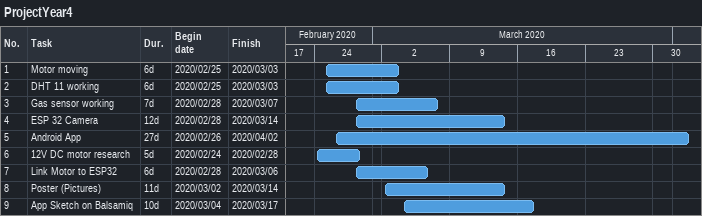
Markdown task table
ProjectYear4

| ID | Task | Duration | Start | Finish |
|---|---|---|---|---|
| 1 | Motor moving | 6d | 2020-02-25 | 2020-03-03 |
| 2 | DHT 11 working | 6d | 2020-02-25 | 2020-03-03 |
| 3 | Gas sensor working | 7d | 2020-02-28 | 2020-03-07 |
| 4 | ESP 32 Camera | 12d | 2020-02-28 | 2020-03-14 |
| 5 | Android App | 27d | 2020-02-26 | 2020-04-02 |
| 6 | 12V DC motor research | 5d | 2020-02-24 | 2020-02-28 |
| 7 | Link Motor to ESP32 | 6d | 2020-02-28 | 2020-03-06 |
| 8 | Poster (Pictures) | 11d | 2020-03-02 | 2020-03-14 |
| 9 | App Sketch on Balsamiq | 10d | 2020-03-04 | 2020-03-17 |
